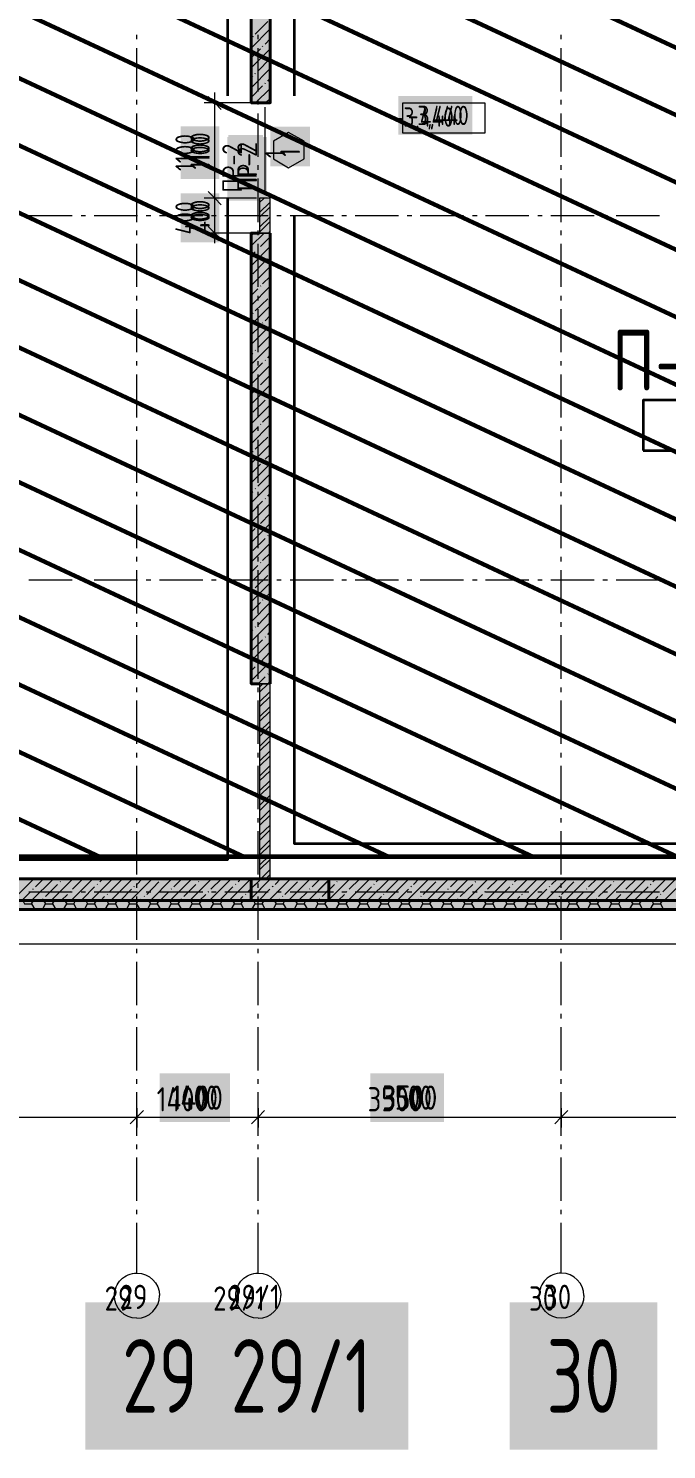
# Model space of a CAD drawing. Header units: millimetres. Extents: x -164500 to 426394, y -23753 to 102118.
# Drawn here: x -51586 to -44215, y -5874 to 10530 of the extents above; entities that cross this region are included whole.
import ezdxf

# ---------------------------------------------------------------- set-up
doc = ezdxf.new("R2010")
doc.units = ezdxf.units.MM
doc.layers.add('0) шлифовка', color=5, linetype='Continuous', lineweight=60)
doc.layers.add('389 П-1', color=210, linetype='Continuous', lineweight=35)
doc.layers.add('PDF _Геометрия', color=7, linetype='Continuous', true_color=0x1f1f1f)
doc.layers.add('PDF _Сплошная заливка', color=7, linetype='Continuous', true_color=0xffffff)
doc.layers.add('PDF _Текст', color=7, linetype='Continuous')
doc.styles.get("Standard").update_dxf_attribs({"font": 'ГОСТ тип А.ttf'})
doc.styles.add('СПДС', font='ГОСТ тип А.ttf', dxfattribs={"width": 0.9})
doc.linetypes.add('зигзаг', pattern='A,0.00254,-5.08,[131,ltypeshp.shx,S=5.08,R=0,X=-5.08,Y=0],-10.16,[131,ltypeshp.shx,S=5.08,R=180,X=5.08,Y=0],-5.08', length=20.32254)

msp = doc.modelspace()

# ---------------------------------------------------------------- hatches: boundary and pattern name
at = {"layer": '0) шлифовка', "true_color": 0x2776bb}
h = msp.add_hatch(dxfattribs=at)
h.set_pattern_fill('ANSI31', color=152, scale=222, angle=110)
h.set_pattern_definition([(155, (205553.1, 26879), (-297.8825, -638.811), [])])
h.paths.add_polyline_path([(-31300.449, 966.076), (-66546.826, 966.076), (-66546.826, 11069.754), (-31300.449, 11069.754)])
at = {"layer": 'PDF _Сплошная заливка', "linetype": 'зигзаг', "transparency": 33554559}
h = msp.add_hatch(color=256, dxfattribs=at)
h.paths.add_polyline_path([(-49012.601, 9671.761), (-48792.328, 9671.761), (-48792.328, 11171.427), (-49012.601, 11171.427)])
h.paths.add_polyline_path([(-48792.328, 8167.859), (-49012.601, 8167.859), (-49012.601, 2965.63), (-48792.328, 2965.63)])
h = msp.add_hatch(color=256, dxfattribs=at)
h.paths.add_polyline_path([(-57120.962, 461.951), (-57120.962, 711.895), (-61624.195, 711.895), (-61624.195, 461.951)])
h.paths.add_polyline_path([(-53515.834, 711.895), (-53515.834, 461.951), (-31050.505, 461.951), (-31050.505, 711.895)])
h.paths.add_polyline_path([(-54418.175, 461.951), (-54418.175, 711.895), (-56218.621, 711.895), (-56218.621, 461.951)])

# ---------------------------------------------------------------- linework, layer by layer
at = {"layer": '0) шлифовка'}
msp.add_lwpolyline([(-31300.449, 966.076), (-66546.826, 966.076), (-66546.826, 11069.754), (-31300.449, 11069.754)], close=True, dxfattribs=at)
at = {"layer": '389 П-1'}
for points in [[(-66264.453, 10802.625), (-66264.453, 938.133), (-49283.475, 938.133), (-49283.475, 8570.312)], [(-49283.475, 9751.818), (-49283.475, 10802.625), (-62030.886, 10802.625)], [(-48510.899, 9751.818), (-48510.899, 10816.268), (-31637.678, 10816.268), (-31637.678, 1118.543), (-48510.899, 1118.543), (-48510.899, 8371.204)]]:
    msp.add_lwpolyline(points, dxfattribs=at)
msp.add_lwpolyline([(-44484.735, 5657.088), (-36509.832, 5657.088), (-36509.832, 6237.609), (-44484.735, 6237.609)], close=True, dxfattribs=at)
at = {"layer": 'PDF _Геометрия', "color": 7, "lineweight": 9}
for points in [[(-71350.84, 7718.807), (-67296.659, 7718.807), (-67296.659, -37.938), (-30550.617, -37.938), (-30550.617, 22478.227), (-35710.483, 22478.227), (-44399.223, 22478.227), (-62594.318, 22478.227), (-62594.318, 28184.582), (-71410.148, 28184.582), (-71410.148, 27782.129)], [(-53448.052, 21978.339), (-31050.505, 21978.339), (-31050.505, 461.951), (-66805.243, 461.951)], [(-50334.34, 10404.649), (-50334.34, 10455.485)], [(-48932.11, 10404.649), (-48932.11, 10455.485)], [(-45432.891, 10404.649), (-45432.891, 10455.485)], [(-50334.34, 9803.088), (-50334.34, 10302.976)], [(-48932.11, 9803.088), (-48932.11, 10302.976)], [(-45432.891, 9803.088), (-45432.891, 10302.976)], [(-50334.34, 9650.579), (-50334.34, 9705.652)], [(-49431.999, 8049.242), (-49431.999, 8570.312), (-49431.999, 9790.379)], [(-48932.11, 9650.579), (-48932.11, 9705.652)], [(-45432.891, 9650.579), (-45432.891, 9705.652)], [(-50334.34, 9049.019), (-50334.34, 9548.907)], [(-49012.601, 9671.761), (-49431.999, 9671.761), (-49554.853, 9671.761)], [(-48932.11, 9049.019), (-48932.11, 9548.907)], [(-48851.62, 8621.148), (-48851.62, 9620.925)], [(-45432.891, 9049.019), (-45432.891, 9548.907)], [(-50334.34, 8896.51), (-50334.34, 8951.583)], [(-48932.11, 8896.51), (-48932.11, 8951.583)], [(-45432.891, 8896.51), (-45432.891, 8951.583)], [(-50334.34, 8294.95), (-50334.34, 8799.074)], [(-48932.11, 8294.95), (-48932.11, 8799.074)], [(-45432.891, 8294.95), (-45432.891, 8799.074)], [(-48953.292, 8570.312), (-49431.999, 8570.312), (-49554.853, 8570.312)], [(-51579.825, 8371.204), (-51079.937, 8371.204)], [(-50978.264, 8371.204), (-50927.428, 8371.204)], [(-50825.756, 8371.204), (-50325.867, 8371.204)], [(-50224.195, 8371.204), (-50173.359, 8371.204)], [(-50071.687, 8371.204), (-49571.798, 8371.204)], [(-49470.126, 8371.204), (-49419.29, 8371.204)], [(-49317.618, 8371.204), (-48817.729, 8371.204)], [(-48716.057, 8371.204), (-48665.221, 8371.204)], [(-48563.549, 8371.204), (-48063.66, 8371.204)], [(-47966.224, 8371.204), (-47911.152, 8371.204)], [(-47813.716, 8371.204), (-47309.591, 8371.204)], [(-47212.155, 8371.204), (-47157.083, 8371.204)], [(-47059.647, 8371.204), (-46559.758, 8371.204)], [(-46458.086, 8371.204), (-46403.013, 8371.204)], [(-46305.578, 8371.204), (-45805.689, 8371.204)], [(-45704.017, 8371.204), (-45653.181, 8371.204)], [(-45551.508, 8371.204), (-45051.62, 8371.204)], [(-44949.948, 8371.204), (-44899.112, 8371.204)], [(-44797.439, 8371.204), (-44297.551, 8371.204)], [(-50334.34, 8142.441), (-50334.34, 8197.514)], [(-50334.34, 7545.117), (-50334.34, 8045.005)], [(-49012.601, 8167.859), (-49431.999, 8167.859), (-49554.853, 8167.859)], [(-48932.11, 8142.441), (-48932.11, 8197.514)], [(-48932.11, 7545.117), (-48932.11, 8045.005)], [(-48792.311, 8167.859), (-48915.165, 8167.859)], [(-45432.891, 8142.441), (-45432.891, 8197.514)], [(-45432.891, 7545.117), (-45432.891, 8045.005)], [(-50334.34, 7388.372), (-50334.34, 7443.445)], [(-48932.11, 7388.372), (-48932.11, 7443.445)], [(-45432.891, 7388.372), (-45432.891, 7443.445)], [(-50334.34, 6791.048), (-50334.34, 7290.936)], [(-48932.11, 6791.048), (-48932.11, 7290.936)], [(-45432.891, 6791.048), (-45432.891, 7290.936)], [(-50334.34, 6638.539), (-50334.34, 6689.375)], [(-48932.11, 6638.539), (-48932.11, 6689.375)], [(-45432.891, 6638.539), (-45432.891, 6689.375)], [(-50334.34, 6036.979), (-50334.34, 6536.867)], [(-48932.11, 6036.979), (-48932.11, 6536.867)], [(-45432.891, 6036.979), (-45432.891, 6536.867)], [(-50334.34, 5884.47), (-50334.34, 5935.306)], [(-48932.11, 5884.47), (-48932.11, 5935.306)], [(-45432.891, 5884.47), (-45432.891, 5935.306)], [(-50334.34, 5282.909), (-50334.34, 5782.798)], [(-48932.11, 5282.909), (-48932.11, 5782.798)], [(-45432.891, 5282.909), (-45432.891, 5782.798)], [(-50334.34, 5130.401), (-50334.34, 5181.237)], [(-48932.11, 5130.401), (-48932.11, 5181.237)], [(-45432.891, 5130.401), (-45432.891, 5181.237)], [(-50334.34, 4528.84), (-50334.34, 5028.729)], [(-48932.11, 4528.84), (-48932.11, 5028.729)], [(-45432.891, 4528.84), (-45432.891, 5028.729)], [(-50334.34, 4376.332), (-50334.34, 4431.404)], [(-48932.11, 4376.332), (-48932.11, 4431.404)], [(-45432.891, 4376.332), (-45432.891, 4431.404)], [(-50334.34, 3774.771), (-50334.34, 4274.66)], [(-48932.11, 3774.771), (-48932.11, 4274.66)], [(-45432.891, 3774.771), (-45432.891, 4274.66)], [(-51579.825, 4164.515), (-51079.937, 4164.515)], [(-50978.264, 4164.515), (-50927.428, 4164.515)], [(-50825.756, 4164.515), (-50325.867, 4164.515)], [(-50224.195, 4164.515), (-50173.359, 4164.515)], [(-50071.687, 4164.515), (-49571.798, 4164.515)], [(-49470.126, 4164.515), (-49419.29, 4164.515)], [(-49317.618, 4164.515), (-48817.729, 4164.515)], [(-48716.057, 4164.515), (-48665.221, 4164.515)], [(-48563.549, 4164.515), (-48063.66, 4164.515)], [(-47966.224, 4164.515), (-47911.152, 4164.515)], [(-47813.716, 4164.515), (-47309.591, 4164.515)], [(-47212.155, 4164.515), (-47157.083, 4164.515)], [(-47059.647, 4164.515), (-46559.758, 4164.515)], [(-46458.086, 4164.515), (-46403.013, 4164.515)], [(-46305.578, 4164.515), (-45805.689, 4164.515)], [(-45704.017, 4164.515), (-45653.181, 4164.515)], [(-45551.508, 4164.515), (-45051.62, 4164.515)], [(-44949.948, 4164.515), (-44899.112, 4164.515)], [(-44797.439, 4164.515), (-44297.551, 4164.515)], [(-50334.34, 3622.263), (-50334.34, 3677.335)], [(-48932.11, 3622.263), (-48932.11, 3677.335)], [(-45432.891, 3622.263), (-45432.891, 3677.335)], [(-50334.34, 3020.702), (-50334.34, 3524.827)], [(-48932.11, 3020.702), (-48932.11, 3524.827)], [(-45432.891, 3020.702), (-45432.891, 3524.827)], [(-48915.165, 2965.63), (-48792.311, 2965.63)], [(-50334.34, 2868.194), (-50334.34, 2923.266)], [(-48932.11, 2868.194), (-48932.11, 2923.266)], [(-45432.891, 2868.194), (-45432.891, 2923.266)], [(-50334.34, 2270.869), (-50334.34, 2770.758)], [(-48932.11, 2270.869), (-48932.11, 2770.758)], [(-45432.891, 2270.869), (-45432.891, 2770.758)], [(-50334.34, 2114.125), (-50334.34, 2169.197)], [(-48932.11, 2114.125), (-48932.11, 2169.197)], [(-45432.891, 2114.125), (-45432.891, 2169.197)], [(-50334.34, 1516.8), (-50334.34, 2016.689)], [(-48932.11, 1516.8), (-48932.11, 2016.689)], [(-45432.891, 1516.8), (-45432.891, 2016.689)], [(-50334.34, 1364.292), (-50334.34, 1415.128)], [(-48932.11, 1364.292), (-48932.11, 1415.128)], [(-45432.891, 1364.292), (-45432.891, 1415.128)], [(-50334.34, 762.731), (-50334.34, 1262.62)], [(-48932.11, 762.731), (-48932.11, 1262.62)], [(-45432.891, 762.731), (-45432.891, 1262.62)], [(-50334.34, 610.223), (-50334.34, 661.059)], [(-48932.11, 610.223), (-48932.11, 661.059)], [(-45432.891, 610.223), (-45432.891, 661.059)], [(-51579.825, 563.623), (-51079.937, 563.623)], [(-50978.264, 563.623), (-50927.428, 563.623)], [(-50825.756, 563.623), (-50325.867, 563.623)], [(-50334.34, 8.662), (-50334.34, 508.55)], [(-50224.195, 563.623), (-50173.359, 563.623)], [(-50071.687, 563.623), (-49571.798, 563.623)], [(-49470.126, 563.623), (-49419.29, 563.623)], [(-49317.618, 563.623), (-48817.729, 563.623)], [(-48932.11, 8.662), (-48932.11, 508.55)], [(-48716.057, 563.623), (-48665.221, 563.623)], [(-48563.549, 563.623), (-48063.66, 563.623)], [(-47966.224, 563.623), (-47911.152, 563.623)], [(-47813.716, 563.623), (-47309.591, 563.623)], [(-47212.155, 563.623), (-47157.083, 563.623)], [(-47059.647, 563.623), (-46559.758, 563.623)], [(-46458.086, 563.623), (-46403.013, 563.623)], [(-46305.578, 563.623), (-45805.689, 563.623)], [(-45704.017, 563.623), (-45653.181, 563.623)], [(-45551.508, 563.623), (-45051.62, 563.623)], [(-45432.891, 8.662), (-45432.891, 508.55)], [(-44949.948, 563.623), (-44899.112, 563.623)], [(-44797.439, 563.623), (-44297.551, 563.623)], [(-50334.34, -143.846), (-50334.34, -93.01)], [(-48932.11, -143.846), (-48932.11, -93.01)], [(-45432.891, -143.846), (-45432.891, -93.01)], [(-50334.34, -745.407), (-50334.34, -245.519)], [(-48932.11, -745.407), (-48932.11, -245.519)], [(-45432.891, -745.407), (-45432.891, -245.519)], [(-50334.34, -897.916), (-50334.34, -842.843)], [(-48932.11, -897.916), (-48932.11, -842.843)], [(-45432.891, -897.916), (-45432.891, -842.843)], [(-50334.34, -1499.476), (-50334.34, -999.588)], [(-48932.11, -1499.476), (-48932.11, -999.588)], [(-45432.891, -1499.476), (-45432.891, -999.588)], [(-50334.34, -1651.985), (-50334.34, -1596.912)], [(-48932.11, -1651.985), (-48932.11, -1596.912)], [(-45432.891, -1651.985), (-45432.891, -1596.912)], [(-50334.34, -2253.545), (-50334.34, -1749.421)], [(-48932.11, -2253.545), (-48932.11, -1749.421)], [(-45432.891, -2253.545), (-45432.891, -1749.421)], [(-50334.34, -1931.583), (-50334.34, -2037.492), (-50334.34, -2156.11)], [(-48932.11, -1931.583), (-48932.11, -2037.492), (-48932.11, -2156.11)], [(-45432.891, -1931.583), (-45432.891, -2037.492), (-45432.891, -2156.11)], [(-95015.054, -2037.492), (-90511.821, -2037.492), (-89711.152, -2037.492), (-85610.371, -2037.492), (-84208.142, -2037.492), (-82407.696, -2037.492), (-80607.25, -2037.492), (-75502.456, -2037.492), (-71600.784, -2037.492), (-71300.003, -2037.492), (-66796.77, -2037.492), (-63293.314, -2037.492), (-61492.869, -2037.492), (-57540.36, -2037.492), (-55439.134, -2037.492), (-50334.34, -2037.492), (-48932.11, -2037.492), (-45432.891, -2037.492), (-40175.589, -2037.492), (-34922.523, -2037.492), (-30999.669, -2037.492)], [(-50334.34, -2406.054), (-50334.34, -2350.981)], [(-48932.11, -2406.054), (-48932.11, -2350.981)], [(-45432.891, -2406.054), (-45432.891, -2350.981)], [(-50334.34, -3003.378), (-50334.34, -2503.49)], [(-48932.11, -3003.378), (-48932.11, -2503.49)], [(-45432.891, -3003.378), (-45432.891, -2503.49)], [(-50334.34, -3155.887), (-50334.34, -3105.05)], [(-48932.11, -3155.887), (-48932.11, -3105.05)], [(-45432.891, -3155.887), (-45432.891, -3105.05)], [(-45432.891, -3837.938), (-45432.891, -3257.559)]]:
    msp.add_lwpolyline(points, dxfattribs=at)
at = {"layer": 'PDF _Геометрия', "color": 7, "lineweight": 40}
for points in [[(-48915.165, 711.895), (-61624.195, 711.895), (-61624.195, 461.951), (-31050.505, 461.951), (-31050.505, 711.895), (-31050.505, 20266.856), (-31300.449, 20266.856), (-31300.449, 19678.004), (-34702.233, 19678.004), (-34702.233, 19428.06), (-31300.449, 19428.06), (-31300.449, 11171.427), (-34702.233, 11171.427), (-34702.233, 11370.535), (-34922.523, 11370.535), (-34922.523, 10951.137), (-34702.233, 10951.137), (-31300.449, 10951.137), (-31300.449, 711.895), (-48792.311, 711.895)], [(-71350.84, 4007.77), (-71350.84, 4109.442), (-71350.84, 8108.55), (-71350.84, 8112.787), (-66902.679, 8112.787), (-66902.679, 8108.55), (-66902.679, 461.951), (-66902.679, 360.278), (-30948.833, 360.278), (-30948.833, 461.951), (-30948.833, 360.278)], [(-48915.165, 8167.859), (-49012.601, 8167.859), (-49012.601, 2965.63), (-48915.165, 2965.63)], [(-48792.311, 2965.63), (-48792.311, 8167.859)]]:
    msp.add_lwpolyline(points, dxfattribs=at)
for points in [[(-49012.601, 11171.427), (-49012.601, 9671.761), (-48792.311, 9671.761), (-48792.311, 11171.427)], [(-48114.496, 461.951), (-48114.496, 711.895), (-49012.601, 711.895), (-49012.601, 461.951)]]:
    msp.add_lwpolyline(points, close=True, dxfattribs=at)
at = {"layer": 'PDF _Геометрия', "lineweight": 9}
for points in [[(-49012.601, 10302.976), (-48792.311, 10523.266)], [(-48966.001, 10463.957), (-48821.966, 10607.993)], [(-48995.656, 10434.303), (-48991.419, 10442.776)], [(-48851.62, 10349.576), (-48792.311, 10408.885)], [(-49012.601, 10074.214), (-48792.311, 10294.504)], [(-49012.601, 10188.595), (-48906.692, 10294.504)], [(-48936.347, 10036.087), (-48796.547, 10180.122)], [(-48881.274, 10319.922), (-48877.038, 10328.394)], [(-49012.601, 9845.451), (-48792.311, 10065.741)], [(-48966.001, 10006.432), (-48961.765, 10014.905)], [(-49012.601, 9959.832), (-48995.656, 9981.014)], [(-49012.601, 9731.07), (-48881.274, 9866.633)], [(-48851.62, 9892.051), (-48847.384, 9900.524)], [(-48821.966, 9921.705), (-48792.311, 9951.36)], [(-48961.765, 9671.761), (-48792.311, 9836.979)], [(-48847.384, 9671.761), (-48792.311, 9722.597)], [(-49012.601, 8019.587), (-48864.329, 8167.859)], [(-49012.601, 8133.968), (-48978.71, 8167.859)], [(-48906.692, 8011.115), (-48792.311, 8125.496)], [(-49012.601, 7790.825), (-48792.311, 8011.115)], [(-49012.601, 7905.206), (-48966.001, 7951.806)], [(-48936.347, 7981.46), (-48932.11, 7985.696)], [(-48796.547, 7896.733), (-48792.311, 7896.733)], [(-49012.601, 7562.062), (-48792.311, 7782.352)], [(-48995.656, 7697.625), (-48851.62, 7841.661)], [(-48821.966, 7867.079), (-48817.729, 7871.315)], [(-49012.601, 7333.3), (-48792.311, 7553.589)], [(-48906.692, 7553.589), (-48902.456, 7557.826)], [(-48881.274, 7583.244), (-48792.311, 7667.971)], [(-49012.601, 7447.681), (-48936.347, 7523.935)], [(-48966.001, 7269.754), (-48821.966, 7409.554)], [(-48796.547, 7439.208), (-48792.311, 7439.208)], [(-49012.601, 7108.773), (-48792.311, 7329.063)], [(-48995.656, 7240.1), (-48991.419, 7244.336)], [(-49012.601, 6880.011), (-48792.311, 7100.301)], [(-49012.601, 6994.392), (-48906.692, 7096.064)], [(-48881.274, 7125.719), (-48877.038, 7129.955)], [(-48851.62, 7155.373), (-48792.311, 7214.682)], [(-48936.347, 6841.884), (-48796.547, 6981.683)], [(-49012.601, 6651.248), (-48792.311, 6871.538)], [(-49012.601, 6765.63), (-48995.656, 6782.575)], [(-48966.001, 6812.229), (-48961.765, 6816.466)], [(-48821.966, 6727.503), (-48792.311, 6757.157)], [(-49012.601, 6536.867), (-48881.274, 6668.194)], [(-49012.601, 6422.486), (-48792.311, 6642.776)], [(-48851.62, 6697.848), (-48847.384, 6702.084)], [(-49012.601, 6193.723), (-48792.311, 6414.013)], [(-48906.692, 6414.013), (-48792.311, 6528.394)], [(-49012.601, 6308.105), (-48966.001, 6354.704)], [(-48995.656, 6100.524), (-48851.62, 6240.323)], [(-48936.347, 6384.359), (-48932.11, 6388.595)], [(-48821.966, 6269.977), (-48817.729, 6274.214)], [(-48796.547, 6299.632), (-48792.311, 6299.632)], [(-49012.601, 5964.961), (-48792.311, 6185.251)], [(-48881.274, 5986.142), (-48792.311, 6070.869)], [(-49012.601, 5736.198), (-48792.311, 5956.488)], [(-49012.601, 5850.579), (-48936.347, 5926.834)], [(-48906.692, 5956.488), (-48902.456, 5960.724)], [(-48966.001, 5672.653), (-48821.966, 5812.452)], [(-48796.547, 5842.107), (-48792.311, 5842.107)], [(-49012.601, 5507.436), (-48792.311, 5727.725)], [(-48995.656, 5642.999), (-48991.419, 5647.235)], [(-48851.62, 5558.272), (-48792.311, 5613.344)], [(-49012.601, 5282.909), (-48792.311, 5503.199)], [(-49012.601, 5393.054), (-48906.692, 5498.963)], [(-48881.274, 5528.617), (-48877.038, 5532.854)], [(-49012.601, 5054.147), (-48792.311, 5274.437)], [(-48936.347, 5244.782), (-48796.547, 5384.582)], [(-49012.601, 5168.528), (-48995.656, 5185.474)], [(-48966.001, 5215.128), (-48961.765, 5219.364)], [(-48851.62, 5100.747), (-48847.384, 5104.983)], [(-48821.966, 5130.401), (-48792.311, 5160.055)], [(-49012.601, 4939.766), (-48881.274, 5071.092)], [(-49012.601, 4825.384), (-48792.311, 5045.674)], [(-48906.692, 4816.912), (-48792.311, 4931.293)], [(-49012.601, 4596.622), (-48792.311, 4816.912)], [(-49012.601, 4711.003), (-48966.001, 4757.603)], [(-48936.347, 4787.257), (-48932.11, 4791.494)], [(-48995.656, 4503.422), (-48851.62, 4643.222)], [(-48821.966, 4672.876), (-48817.729, 4677.112)], [(-48796.547, 4702.53), (-48792.311, 4702.53)], [(-49012.601, 4367.859), (-48792.311, 4588.149)], [(-48881.274, 4389.041), (-48792.311, 4473.768)], [(-49012.601, 4139.097), (-48792.311, 4359.387)], [(-49012.601, 4253.478), (-48936.347, 4329.732)], [(-48906.692, 4359.387), (-48902.456, 4363.623)], [(-49012.601, 3910.334), (-48792.311, 4130.624)], [(-48966.001, 4071.315), (-48821.966, 4215.351)], [(-48796.547, 4245.005), (-48792.311, 4245.005)], [(-48995.656, 4045.897), (-48991.419, 4050.133)], [(-48851.62, 3961.17), (-48792.311, 4016.243)], [(-49012.601, 3681.572), (-48792.311, 3901.861)], [(-49012.601, 3795.953), (-48906.692, 3901.861)], [(-48936.347, 3643.445), (-48796.547, 3787.48)], [(-48881.274, 3931.516), (-48877.038, 3935.752)], [(-49012.601, 3452.809), (-48792.311, 3673.099)], [(-48966.001, 3618.026), (-48961.765, 3622.263)], [(-49012.601, 3567.19), (-48995.656, 3588.372)], [(-49012.601, 3342.664), (-48881.274, 3473.991)], [(-49012.601, 3228.283), (-48792.311, 3448.573)], [(-48851.62, 3503.645), (-48847.384, 3507.882)], [(-48821.966, 3533.3), (-48792.311, 3562.954)], [(-48906.692, 3215.574), (-48792.311, 3334.191)], [(-49012.601, 2999.52), (-48792.311, 3219.81)], [(-49012.601, 3113.902), (-48966.001, 3160.501)], [(-48936.347, 3190.156), (-48932.11, 3194.392)], [(-48932.11, 2965.63), (-48851.62, 3046.12)], [(-48821.966, 3075.775), (-48817.729, 3080.011)], [(-48817.729, 2965.63), (-48792.311, 2991.048)], [(-48796.547, 3101.193), (-48792.311, 3105.429)], [(-51774.697, 461.951), (-51524.753, 711.895)], [(-51550.171, 461.951), (-51295.99, 711.895)], [(-51503.571, 622.932), (-51410.371, 711.895)], [(-51321.408, 461.951), (-51071.464, 711.895)], [(-51219.736, 678.004), (-51215.5, 682.241)], [(-51190.081, 707.659), (-51185.845, 711.895)], [(-51092.646, 461.951), (-50842.701, 711.895)], [(-51075.7, 593.277), (-50957.083, 711.895)], [(-50863.883, 461.951), (-50613.939, 711.895)], [(-50762.211, 678.004), (-50728.32, 711.895)], [(-50647.83, 563.623), (-50508.03, 707.659)], [(-50635.12, 461.951), (-50385.176, 711.895)], [(-50406.358, 461.951), (-50156.414, 711.895)], [(-50334.34, 648.35), (-50270.795, 711.895)], [(-50219.959, 533.968), (-50080.159, 678.004)], [(-50177.595, 461.951), (-49927.651, 711.895)], [(-50050.505, 707.659), (-50046.269, 711.895)], [(-49948.833, 461.951), (-49698.889, 711.895)], [(-49906.469, 622.932), (-49813.27, 711.895)], [(-49720.07, 461.951), (-49470.126, 711.895)], [(-49622.634, 678.004), (-49618.398, 682.241)], [(-49592.98, 707.659), (-49584.507, 711.895)], [(-49495.544, 461.951), (-49245.6, 711.895)], [(-49478.599, 593.277), (-49355.745, 711.895)], [(-49266.782, 461.951), (-49016.837, 711.895)], [(-49165.109, 678.004), (-49131.219, 711.895)], [(-49012.601, 601.75), (-48906.692, 707.659), (-49050.728, 563.623)], [(-49012.601, 487.369), (-48788.075, 711.895), (-49038.019, 461.951)], [(-48101.787, 711.895), (-48351.731, 461.951), (-48114.496, 703.422)], [(-47873.025, 711.895), (-48122.969, 461.951), (-48114.496, 474.66)], [(-48025.533, 678.004), (-48021.297, 682.241)], [(-47995.879, 707.659), (-47987.406, 711.895)], [(-47894.206, 461.951), (-47644.262, 711.895)], [(-47881.497, 593.277), (-47758.643, 711.895)], [(-47669.68, 461.951), (-47415.5, 711.895)], [(-47568.008, 678.004), (-47529.881, 711.895)], [(-47453.627, 563.623), (-47309.591, 707.659)], [(-47440.918, 461.951), (-47190.973, 711.895)], [(-47212.155, 461.951), (-46962.211, 711.895)], [(-47140.137, 648.35), (-47076.592, 711.895)], [(-47025.756, 533.968), (-46881.72, 678.004)], [(-46983.392, 461.951), (-46733.448, 711.895)], [(-46856.302, 707.659), (-46847.83, 711.895)], [(-46754.63, 461.951), (-46504.686, 711.895)], [(-46712.267, 622.932), (-46619.067, 711.895)], [(-46525.867, 461.951), (-46275.923, 711.895)], [(-46424.195, 678.004), (-46419.959, 682.241)], [(-46398.777, 707.659), (-46390.304, 711.895)], [(-46297.105, 461.951), (-46047.161, 711.895)], [(-46284.396, 593.277), (-46161.542, 711.895)], [(-46068.342, 461.951), (-45818.398, 711.895)], [(-45970.906, 678.004), (-45932.779, 711.895)], [(-45856.525, 563.623), (-45712.489, 707.659)], [(-45839.58, 461.951), (-45589.636, 711.895)], [(-45615.054, 461.951), (-45365.109, 711.895)], [(-45543.036, 648.35), (-45475.254, 711.895)], [(-45428.654, 533.968), (-45284.619, 678.004)], [(-45386.291, 461.951), (-45136.347, 711.895)], [(-45254.964, 707.659), (-45250.728, 711.895)], [(-45157.529, 461.951), (-44907.584, 711.895)], [(-45115.165, 622.932), (-45021.966, 711.895)], [(-44928.766, 461.951), (-44678.822, 711.895)], [(-44827.094, 678.004), (-44822.857, 682.241)], [(-44801.676, 707.659), (-44793.203, 711.895)], [(-44700.003, 461.951), (-44450.059, 711.895)], [(-44687.294, 593.277), (-44564.44, 711.895)], [(-44471.241, 461.951), (-44221.297, 711.895)], [(-44373.805, 678.004), (-44335.678, 711.895)], [(-44259.424, 563.623), (-44115.388, 707.659)], [(-44242.478, 461.951), (-43992.534, 711.895)], [(-51660.316, 461.951), (-51562.88, 563.623)], [(-51533.225, 593.277), (-51528.989, 597.514)], [(-51389.19, 508.55), (-51249.39, 648.35)], [(-51207.027, 461.951), (-51135.009, 533.968)], [(-51105.355, 563.623), (-51101.118, 567.859)], [(-50961.319, 478.896), (-50821.52, 622.932)], [(-50791.865, 648.35), (-50787.629, 652.586)], [(-50749.502, 461.951), (-50707.138, 508.55)], [(-50677.484, 533.968), (-50673.248, 538.205)], [(-50520.739, 461.951), (-50393.649, 593.277)], [(-50363.995, 622.932), (-50359.758, 627.168)], [(-50249.613, 508.55), (-50245.377, 512.787)], [(-50063.214, 461.951), (-49965.778, 563.623)], [(-49936.124, 593.277), (-49931.887, 597.514)], [(-49792.088, 508.55), (-49652.289, 648.35)], [(-49609.925, 461.951), (-49537.908, 533.968)], [(-49508.253, 563.623), (-49504.017, 567.859)], [(-49364.217, 478.896), (-49224.418, 622.932)], [(-49194.764, 648.35), (-49190.527, 652.586)], [(-49152.4, 461.951), (-49110.037, 508.55)], [(-49080.382, 533.968), (-49076.146, 538.205)], [(-48050.951, 648.35), (-48194.987, 508.55), (-48114.496, 589.041)], [(-48008.588, 461.951), (-47936.57, 533.968)], [(-47911.152, 563.623), (-47906.915, 567.859)], [(-47767.116, 478.896), (-47623.08, 622.932)], [(-47597.662, 648.35), (-47593.426, 652.586)], [(-47555.299, 461.951), (-47508.699, 508.55)], [(-47483.281, 533.968), (-47479.045, 538.205)], [(-47326.536, 461.951), (-47195.21, 593.277)], [(-47169.792, 622.932), (-47161.319, 627.168)], [(-47055.41, 508.55), (-47051.174, 512.787)], [(-46869.011, 461.951), (-46767.339, 563.623)], [(-46741.921, 593.277), (-46733.448, 597.514)], [(-46597.885, 508.55), (-46453.85, 648.35)], [(-46411.486, 461.951), (-46339.468, 533.968)], [(-46314.05, 563.623), (-46305.578, 567.859)], [(-46170.015, 478.896), (-46025.979, 622.932)], [(-45996.324, 648.35), (-45992.088, 652.586)], [(-45953.961, 461.951), (-45911.598, 508.55)], [(-45886.18, 533.968), (-45877.707, 538.205)], [(-45729.435, 461.951), (-45598.108, 593.277)], [(-45568.454, 622.932), (-45564.217, 627.168)], [(-45454.073, 508.55), (-45449.836, 512.787)], [(-45271.91, 461.951), (-45170.238, 563.623)], [(-45140.583, 593.277), (-45136.347, 597.514)], [(-45000.784, 508.55), (-44856.748, 648.35)], [(-44814.385, 461.951), (-44742.367, 533.968)], [(-44712.712, 563.623), (-44708.476, 567.859)], [(-44572.913, 478.896), (-44428.877, 622.932)], [(-44399.223, 648.35), (-44394.987, 652.586)], [(-44356.86, 461.951), (-44314.496, 508.55)], [(-44284.842, 533.968), (-44280.605, 538.205)], [(-51418.844, 478.896), (-51414.608, 483.132)], [(-50291.977, 461.951), (-50279.268, 478.896)], [(-49821.743, 478.896), (-49817.506, 483.132)], [(-47097.774, 461.951), (-47080.828, 478.896)], [(-46627.54, 478.896), (-46623.303, 483.132)], [(-45500.672, 461.951), (-45483.727, 478.896)], [(-45026.202, 478.896), (-45021.966, 483.132)]]:
    msp.add_lwpolyline(points, dxfattribs=at)
at = {"layer": 'PDF _Геометрия', "color": 7, "lineweight": 18}
for points in [[(-49508.253, 9743.779), (-49431.999, 9671.761), (-49359.981, 9595.507)], [(-49508.253, 8646.566), (-49431.999, 8570.312), (-49359.981, 8494.058)], [(-49508.253, 8244.113), (-49431.999, 8167.859), (-49359.981, 8095.841)], [(-50258.086, -1961.238), (-50334.34, -2037.492), (-50410.594, -2113.746)], [(-48860.093, -1961.238), (-48932.11, -2037.492), (-49008.365, -2113.746)], [(-45356.637, -1961.238), (-45432.891, -2037.492), (-45504.909, -2113.746)]]:
    msp.add_lwpolyline(points, dxfattribs=at)
at = {"layer": 'PDF _Геометрия', "color": 7, "lineweight": 9}
for points in [[(-47262.991, 9671.761), (-46314.05, 9671.761), (-46314.05, 9320.145), (-47262.991, 9320.145)], [(-48754.184, 9023.601), (-48580.494, 8921.928), (-48402.568, 9023.601), (-48402.568, 9226.945), (-48580.494, 9328.617), (-48754.184, 9226.945)]]:
    msp.add_lwpolyline(points, close=True, dxfattribs=at)
at = {"layer": 'PDF _Геометрия', "color": 15, "lineweight": 9, "true_color": 0xa54a4a}
for points in [[(-48915.165, 8519.476), (-48864.329, 8570.312)], [(-48915.165, 8405.094), (-48792.311, 8523.712)], [(-48915.165, 8350.022), (-48792.311, 8468.64)], [(-48915.165, 8235.641), (-48792.311, 8354.258)], [(-48915.165, 8176.332), (-48792.311, 8299.186)], [(-48809.256, 8167.859), (-48792.311, 8184.805)], [(-48915.165, 2927.503), (-48877.038, 2965.63)], [(-48915.165, 2868.194), (-48817.729, 2965.63)], [(-48915.165, 2758.049), (-48792.311, 2876.666)], [(-48915.165, 2698.74), (-48792.311, 2817.358)], [(-48915.165, 2584.359), (-48792.311, 2702.976)], [(-48915.165, 2529.286), (-48792.311, 2647.904)], [(-48915.165, 2414.905), (-48792.311, 2533.523)], [(-48915.165, 2355.596), (-48792.311, 2478.45)], [(-48915.165, 2241.215), (-48792.311, 2364.069)], [(-48915.165, 2186.142), (-48792.311, 2304.76)], [(-48915.165, 2071.761), (-48792.311, 2190.379)], [(-48915.165, 2012.452), (-48792.311, 2135.306)], [(-48915.165, 1898.071), (-48792.311, 2020.925)], [(-48915.165, 1842.999), (-48792.311, 1961.616)], [(-48915.165, 1728.617), (-48792.311, 1847.235)], [(-48915.165, 1673.545), (-48792.311, 1792.162)], [(-48915.165, 1559.164), (-48792.311, 1677.781)], [(-48915.165, 1499.855), (-48792.311, 1622.709)], [(-48915.165, 1385.474), (-48792.311, 1508.327)], [(-48915.165, 1330.401), (-48792.311, 1449.019)], [(-48915.165, 1216.02), (-48792.311, 1334.637)], [(-48915.165, 1156.711), (-48792.311, 1279.565)], [(-48915.165, 1042.33), (-48792.311, 1165.184)], [(-48915.165, 987.257), (-48792.311, 1105.875)], [(-48915.165, 872.876), (-48792.311, 991.494)], [(-48915.165, 817.804), (-48792.311, 936.421)], [(-48902.456, 711.895), (-48792.311, 822.04)], [(-48843.147, 711.895), (-48792.311, 762.731)]]:
    msp.add_lwpolyline(points, dxfattribs=at)
at = {"layer": 'PDF _Геометрия', "color": 16, "lineweight": 9, "true_color": 0x800000}
for points in [[(-48792.311, 8167.859), (-48792.311, 8570.312), (-48915.165, 8570.312), (-48915.165, 8167.859)], [(-48915.165, 2965.63), (-48915.165, 711.895), (-48792.311, 711.895), (-48792.311, 2965.63)]]:
    msp.add_lwpolyline(points, close=True, dxfattribs=at)
at = {"layer": 'PDF _Геометрия', "lineweight": 9}
for points in [[(-48559.312, 711.895), (-48809.256, 461.951)], [(-48673.693, 711.895), (-48737.239, 648.35)], [(-48478.822, 678.004), (-48622.857, 533.968)], [(-48330.55, 711.895), (-48580.494, 461.951)], [(-48449.167, 711.895), (-48453.404, 707.659)], [(-48216.168, 711.895), (-48309.368, 622.932)], [(-48796.547, 593.277), (-48923.638, 461.951)], [(-48762.657, 627.168), (-48766.893, 622.932)], [(-48648.275, 512.787), (-48652.512, 508.55)], [(-48364.44, 563.623), (-48466.113, 461.951)], [(-48334.786, 597.514), (-48339.022, 593.277)], [(-48682.166, 478.896), (-48694.875, 461.951)], [(-48220.405, 483.132), (-48224.641, 478.896)]]:
    msp.add_lwpolyline(points, close=True, dxfattribs=at)
at = {"layer": 'PDF _Геометрия', "color": 251, "lineweight": 9, "true_color": 0x4a4a4a}
for points in [[(-51651.843, 461.951), (-51630.661, 423.824), (-51550.171, 423.824), (-51512.044, 360.278)], [(-51550.171, 423.824), (-51528.989, 461.951)], [(-51423.08, 360.278), (-51389.19, 423.824)], [(-51410.371, 461.951), (-51389.19, 423.824), (-51308.699, 423.824), (-51270.572, 360.278)], [(-51308.699, 423.824), (-51283.281, 461.951)], [(-51181.609, 360.278), (-51143.482, 423.824)], [(-51168.9, 461.951), (-51143.482, 423.824), (-51062.991, 423.824), (-51029.1, 360.278)], [(-51062.991, 423.824), (-51041.809, 461.951)], [(-50940.137, 360.278), (-50902.01, 423.824)], [(-50923.192, 461.951), (-50902.01, 423.824), (-50821.52, 423.824), (-50787.629, 360.278)], [(-50821.52, 423.824), (-50800.338, 461.951)], [(-50698.666, 360.278), (-50660.539, 423.824)], [(-50681.72, 461.951), (-50660.539, 423.824), (-50580.048, 423.824), (-50546.157, 360.278)], [(-50580.048, 423.824), (-50558.866, 461.951)], [(-50452.958, 360.278), (-50419.067, 423.824)], [(-50440.249, 461.951), (-50419.067, 423.824), (-50338.576, 423.824), (-50300.449, 360.278)], [(-50338.576, 423.824), (-50317.395, 461.951)], [(-50211.486, 360.278), (-50177.595, 423.824)], [(-50198.777, 461.951), (-50177.595, 423.824), (-50097.105, 423.824), (-50058.978, 360.278)], [(-50097.105, 423.824), (-50075.923, 461.951)], [(-49970.015, 360.278), (-49936.124, 423.824)], [(-49957.306, 461.951), (-49936.124, 423.824), (-49855.633, 423.824), (-49817.506, 360.278)], [(-49855.633, 423.824), (-49830.215, 461.951)], [(-49728.543, 360.278), (-49694.652, 423.824)], [(-49715.834, 461.951), (-49694.652, 423.824), (-49609.925, 423.824), (-49576.035, 360.278)], [(-49609.925, 423.824), (-49588.744, 461.951)], [(-49487.071, 360.278), (-49448.944, 423.824)], [(-49474.362, 461.951), (-49448.944, 423.824), (-49368.454, 423.824), (-49334.563, 360.278)], [(-49368.454, 423.824), (-49347.272, 461.951)], [(-49245.6, 360.278), (-49207.473, 423.824)], [(-49228.654, 461.951), (-49207.473, 423.824), (-49126.982, 423.824), (-49093.091, 360.278)], [(-49126.982, 423.824), (-49105.801, 461.951)], [(-49004.128, 360.278), (-48966.001, 423.824)], [(-48987.183, 461.951), (-48966.001, 423.824), (-48885.511, 423.824), (-48851.62, 360.278)], [(-48885.511, 423.824), (-48864.329, 461.951)], [(-48758.42, 360.278), (-48724.53, 423.824)], [(-48745.711, 461.951), (-48724.53, 423.824), (-48644.039, 423.824), (-48605.912, 360.278)], [(-48644.039, 423.824), (-48622.857, 461.951)], [(-48516.949, 360.278), (-48483.058, 423.824)], [(-48504.24, 461.951), (-48483.058, 423.824), (-48402.568, 423.824), (-48364.44, 360.278)], [(-48402.568, 423.824), (-48381.386, 461.951)], [(-48275.477, 360.278), (-48241.586, 423.824)], [(-48262.768, 461.951), (-48241.586, 423.824), (-48161.096, 423.824), (-48122.969, 360.278)], [(-48161.096, 423.824), (-48135.678, 461.951)], [(-48034.006, 360.278), (-47995.879, 423.824)], [(-48021.297, 461.951), (-47995.879, 423.824), (-47915.388, 423.824), (-47881.497, 360.278)], [(-47915.388, 423.824), (-47894.206, 461.951)], [(-47792.534, 360.278), (-47754.407, 423.824)], [(-47775.589, 461.951), (-47754.407, 423.824), (-47673.916, 423.824), (-47640.026, 360.278)], [(-47673.916, 423.824), (-47652.735, 461.951)], [(-47551.063, 360.278), (-47512.935, 423.824)], [(-47534.117, 461.951), (-47512.935, 423.824), (-47432.445, 423.824), (-47398.554, 360.278)], [(-47432.445, 423.824), (-47411.263, 461.951)], [(-47309.591, 360.278), (-47271.464, 423.824)], [(-47292.646, 461.951), (-47271.464, 423.824), (-47190.973, 423.824), (-47152.846, 360.278)], [(-47190.973, 423.824), (-47169.792, 461.951)], [(-47063.883, 360.278), (-47029.992, 423.824)], [(-47051.174, 461.951), (-47029.992, 423.824), (-46949.502, 423.824), (-46911.375, 360.278)], [(-46949.502, 423.824), (-46928.32, 461.951)], [(-46822.411, 360.278), (-46788.521, 423.824)], [(-46809.702, 461.951), (-46788.521, 423.824), (-46708.03, 423.824), (-46669.903, 360.278)], [(-46708.03, 423.824), (-46686.848, 461.951)], [(-46580.94, 360.278), (-46547.049, 423.824)], [(-46568.231, 461.951), (-46547.049, 423.824), (-46466.559, 423.824), (-46428.432, 360.278)], [(-46466.559, 423.824), (-46441.141, 461.951)], [(-46339.468, 360.278), (-46301.341, 423.824)], [(-46326.759, 461.951), (-46301.341, 423.824), (-46220.851, 423.824), (-46186.96, 360.278)], [(-46220.851, 423.824), (-46199.669, 461.951)], [(-46097.997, 360.278), (-46059.87, 423.824)], [(-46081.051, 461.951), (-46059.87, 423.824), (-45979.379, 423.824), (-45945.488, 360.278)], [(-45979.379, 423.824), (-45958.197, 461.951)], [(-45856.525, 360.278), (-45818.398, 423.824)], [(-45839.58, 461.951), (-45818.398, 423.824), (-45737.908, 423.824), (-45704.017, 360.278)], [(-45737.908, 423.824), (-45716.726, 461.951)], [(-45610.817, 360.278), (-45576.926, 423.824)], [(-45598.108, 461.951), (-45576.926, 423.824), (-45496.436, 423.824), (-45458.309, 360.278)], [(-45496.436, 423.824), (-45475.254, 461.951)], [(-45369.346, 360.278), (-45335.455, 423.824)], [(-45356.637, 461.951), (-45335.455, 423.824), (-45254.964, 423.824), (-45216.837, 360.278)], [(-45254.964, 423.824), (-45233.783, 461.951)], [(-45127.874, 360.278), (-45093.983, 423.824)], [(-45115.165, 461.951), (-45093.983, 423.824), (-45013.493, 423.824), (-44975.366, 360.278)], [(-45013.493, 423.824), (-44988.075, 461.951)], [(-44886.403, 360.278), (-44852.512, 423.824)], [(-44873.693, 461.951), (-44852.512, 423.824), (-44767.785, 423.824), (-44733.894, 360.278)], [(-44767.785, 423.824), (-44746.603, 461.951)], [(-44644.931, 360.278), (-44606.804, 423.824)], [(-44632.222, 461.951), (-44606.804, 423.824), (-44526.313, 423.824), (-44492.423, 360.278)], [(-44526.313, 423.824), (-44505.132, 461.951)], [(-44403.459, 360.278), (-44365.332, 423.824)], [(-44386.514, 461.951), (-44365.332, 423.824), (-44284.842, 423.824), (-44250.951, 360.278)], [(-44284.842, 423.824), (-44263.66, 461.951)]]:
    msp.add_lwpolyline(points, dxfattribs=at)
at = {"layer": 'PDF _Геометрия', "color": 7, "lineweight": 9}
for points in [[(-50592.757, -4096.355, -0.418032787), (-50334.34, -3837.938), (-50334.34, -3257.559)], [(-49190.527, -4096.355, -0.418032787), (-48932.11, -3837.938), (-48932.11, -3257.559)], [(-45170.238, -4096.355, 0.411898555), (-45428.654, -3837.938, 0.418032787), (-45687.071, -4096.355)]]:
    msp.add_lwpolyline(points, format="xyb", dxfattribs=at)
at = {"layer": 'PDF _Геометрия', "color": 7, "linetype": 'зигзаг', "lineweight": 9}
for centre in [(-50335.659, -4095.036), (-48933.429, -4095.036)]:
    msp.add_arc(centre, 263.975, 270.2862173, 359.7137827, dxfattribs=at)
for points in [[(-50334.34, -3837.938), (-50190.304, -3837.938), (-50071.687, -3952.319), (-50071.687, -4096.355)], [(-48932.11, -3837.938), (-48788.075, -3837.938), (-48669.457, -3952.319), (-48669.457, -4096.355)], [(-50334.34, -4359.008), (-50478.376, -4359.008), (-50592.757, -4240.39), (-50592.757, -4096.355)], [(-48932.11, -4359.008), (-49076.146, -4359.008), (-49190.527, -4240.39), (-49190.527, -4096.355)], [(-45428.654, -4359.008), (-45572.69, -4359.008), (-45687.071, -4240.39), (-45687.071, -4096.355)], [(-45170.238, -4096.355), (-45170.238, -4240.39), (-45288.855, -4359.008), (-45428.654, -4359.008)]]:
    msp.add_open_spline(points, degree=3, dxfattribs=at)
at = {"layer": 'PDF _Сплошная заливка', "linetype": 'зигзаг', "lineweight": 9, "transparency": 33554559}
for points in [[(-49275.254, 9298.963), (-49275.254, 9146.455), (-48877.038, 9298.963), (-48877.038, 9146.455)], [(-49275.254, 9146.455), (-49275.254, 9002.419), (-48877.038, 9146.455), (-48877.038, 9002.419)], [(-49275.254, 9015.128), (-49275.254, 8655.039), (-48877.038, 9015.128), (-48877.038, 8655.039)]]:
    msp.add_solid(points, dxfattribs=at)
at = {"layer": 'PDF _Сплошная заливка', "linetype": 'зигзаг', "lineweight": 5, "transparency": 33554559}
for points in [[(-48915.165, 8570.312), (-48915.165, 8167.859), (-48792.328, 8570.312), (-48792.328, 8167.859)], [(-48915.165, 2965.63), (-48915.165, 711.895), (-48792.328, 2965.63), (-48792.328, 711.895)], [(-49012.601, 711.895), (-49012.601, 461.951), (-48114.513, 711.895), (-48114.513, 461.951)], [(-66902.679, 461.951), (-66902.679, 360.278), (-30948.833, 461.951), (-30948.833, 360.278)]]:
    msp.add_solid(points, dxfattribs=at)

# ---------------------------------------------------------------- texts
at = {"linetype": 'зигзаг', "attachment_point": 4, "style": 'СПДС', "bg_fill": 1, "box_fill_scale": 1.5, "bg_fill_color": 7, "bg_fill_true_color": 16777215, "bg_fill_transparency": 0}
for s, insert, char_height in [('-3,440', (-47202.609, 9499.694), 222.8704), ('1400', (-49931.021, -1811.595), 279.8266), ('3500', (-47495.042, -1811.595), 279.8266), ('29', (-50503.992, -5024.151), 850), ('29/1', (-49249.983, -5024.151), 850), ('30', (-45602.349, -5024.151), 850)]:
    msp.add_mtext(s, dxfattribs=dict(at, insert=insert, char_height=char_height))
at = {"linetype": 'зигзаг', "attachment_point": 4, "rotation": 90, "style": 'СПДС', "bg_fill": 1, "box_fill_scale": 1.5, "bg_fill_color": 7, "bg_fill_true_color": 16777215, "bg_fill_transparency": 0}
for s, insert, char_height in [('1100', (-49603.297, 8903.766), 222.8704), ('1', (-48563.415, 9052.046), 227.989), ('ПР-2', (-49059.089, 8653.813), 227.9894), ('400', (-49603.297, 8170.85), 222.8704)]:
    msp.add_mtext(s, dxfattribs=dict(at, insert=insert, char_height=char_height))
at = {"insert": (-44847.322, 6699.495), "char_height": 700, "attachment_point": 4}
msp.add_mtext('П-1', dxfattribs=at)
at = {"layer": 'PDF _Текст', "linetype": 'зигзаг', "attachment_point": 4}
for s, insert, char_height in [('-3,440', (-47376.051, 9480.541), 222.8704), ('-3,440', (-47202.609, 9499.694), 222.8704), ('1400', (-50104.463, -1830.747), 279.8266), ('1400', (-49931.021, -1811.595), 279.8266), ('3500', (-47668.483, -1830.747), 279.8266), ('3500', (-47495.042, -1811.595), 279.8266), ('29', (-50705.955, -4130.873), 280.5015), ('29', (-50532.513, -4111.721), 280.5015), ('29/1', (-49451.945, -4130.873), 280.5015), ('29/1', (-49278.504, -4111.721), 280.5015), ('30', (-45804.311, -4130.873), 280.5015), ('30', (-45630.87, -4111.721), 280.5015)]:
    msp.add_mtext(s, dxfattribs=dict(at, insert=insert, char_height=char_height))
at = {"layer": 'PDF _Текст', "linetype": 'зигзаг', "attachment_point": 4, "rotation": 90}
for s, insert, char_height in [('1100', (-49776.739, 8884.613), 222.8704), ('1100', (-49603.297, 8903.766), 222.8704), ('ПР-2', (-49059.089, 8653.813), 227.9894), ('ПР-2', (-49232.53, 8634.661), 227.9894), ('1', (-48736.857, 9032.894), 227.989), ('1', (-48563.415, 9052.046), 227.989), ('400', (-49603.297, 8170.85), 222.8704), ('400', (-49776.739, 8151.698), 222.8704)]:
    msp.add_mtext(s, dxfattribs=dict(at, insert=insert, char_height=char_height))

doc.saveas('drawing.dxf')
